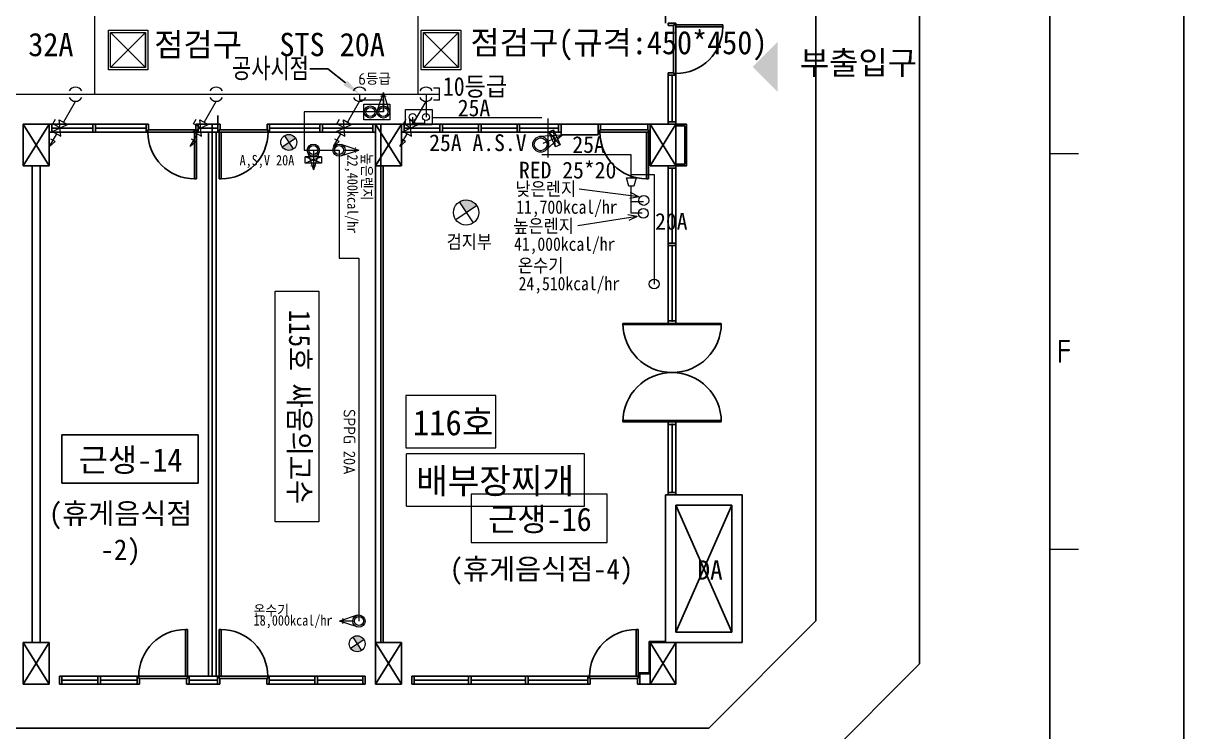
# Model space of a CAD drawing. Header units: millimetres. Extents: x 16332047 to 33387680, y -14835522 to -7015081.
# Drawn here: x 16651287 to 16671448, y -7672866 to -7660563 of the extents above; entities that cross this region are included whole.
import ezdxf
from ezdxf import colors
from ezdxf.entities.mleader import LeaderData, LeaderLine
from ezdxf.enums import TextEntityAlignment as Align
from ezdxf.math import Vec2, Vec3

# ---------------------------------------------------------------- set-up
doc = ezdxf.new("R2010")
doc.units = ezdxf.units.MM
doc.header["$LTSCALE"] = 300
doc.header["$MEASUREMENT"] = 0
for name, color, linetype in [('8', 8, 'CONTINUOUS'), ('A-HAT', 5, 'CONTINUOUS'), ('건물', 8, 'CONTINUOUS')]:
    doc.layers.add(name, color=color, linetype=linetype)
for name, color, linetype, lineweight in [('FRAME050', 3, 'CONTINUOUS', 13), ('기존관', 7, 'CONTINUOUS', 9), ('배관', 6, 'CONTINUOUS', 25)]:
    doc.layers.add(name, color=color, linetype=linetype, lineweight=lineweight)
doc.styles.add('ISOCP', font='isocp.shx', dxfattribs={"width": 1.1, "oblique": 30, "bigfont": 'whgtxt.shx'})
doc.styles.add('style1', font='isocp.shx', dxfattribs={"width": 0.8, "bigfont": 'whgtxt.shx'})
doc.styles.add('돋움체', font='')
doc.styles.get('돋움체').set_extended_font_data('DotumChe')

msp = doc.modelspace()

# ---------------------------------------------------------------- hatches: boundary and pattern name
at = {"layer": 'A-HAT', "lineweight": 20}
h = msp.add_hatch(color=6, dxfattribs=at)
h.dxf.hatch_style = 1
h.paths.add_polyline_path([(16655786, -7662709, 0.412784), (16655977, -7662746), (16655902, -7662632), (16655902, -7662632)])
h.paths.add_polyline_path([(16656015, -7662556, 0.410323), (16655826, -7662516), (16655902, -7662632), (16655902, -7662632)])
h = msp.add_hatch(color=6, dxfattribs=at)
h.dxf.hatch_style = 1
h.paths.add_polyline_path([(16656974, -7671416, 0.412784), (16657165, -7671453), (16657089, -7671338), (16657089, -7671338)])
h.paths.add_polyline_path([(16657203, -7671262, 0.410323), (16657013, -7671223), (16657089, -7671338), (16657089, -7671338)])
at = {"layer": '기존관'}
h = msp.add_hatch(dxfattribs=at)
h.set_pattern_fill('ANSI31', color=256, scale=0.1539)
h.set_pattern_definition([(45, (16661366.761046, -6555225.374783), (-0.01360296670308, 0.01360296670308), [])])
h.paths.add_polyline_path([(16658862, -7663665), (16658983, -7663849), (16659164, -7663728, 0.410323)])

# ---------------------------------------------------------------- linework, layer by layer
at = {"layer": '8'}
msp.add_lwpolyline([(16587448, -7685758), (16671448, -7685758), (16671448, -7626358), (16587448, -7626358)], close=True, dxfattribs=at)
at = {"layer": 'A-HAT', "color": 1}
msp.add_line((16669121, -7683431), (16669121, -7628484), dxfattribs=at)
at = {"layer": 'A-HAT', "color": 6, "lineweight": 20}
for p, q in [((16657442, -7662072), (16657543, -7661764)), ((16657645, -7662072), (16657543, -7661764)), ((16657543, -7662104), (16657543, -7661764)), ((16657130, -7661795), (16657130, -7661894)), ((16657130, -7661894), (16657543, -7661894)), ((16657543, -7661894), (16657543, -7662104)), ((16657543, -7662104), (16656169, -7662104)), ((16656169, -7662104), (16656169, -7662766)), ((16655786, -7662709), (16656015, -7662556)), ((16655826, -7662516), (16655977, -7662746)), ((16656169, -7662766), (16656774, -7662766)), ((16656327, -7662766), (16656327, -7663107)), ((16656774, -7662766), (16656774, -7664641)), ((16656806, -7662665), (16657115, -7662766)), ((16656806, -7662868), (16657115, -7662766)), ((16656852, -7662766), (16657115, -7662766)), ((16656469, -7662880), (16656185, -7662993)), ((16656469, -7662993), (16656185, -7662880)), ((16656469, -7662880), (16656185, -7662880)), ((16656185, -7662993), (16656185, -7662880)), ((16656226, -7662798), (16656327, -7663107)), ((16656429, -7662798), (16656327, -7663107)), ((16656469, -7662993), (16656185, -7662993)), ((16656774, -7664641), (16657119, -7664641)), ((16657119, -7664641), (16657119, -7670944)), ((16657087, -7670843), (16656779, -7670944)), ((16657087, -7671046), (16656779, -7670944)), ((16657041, -7670944), (16656779, -7670944)), ((16657013, -7671223), (16657165, -7671453)), ((16656974, -7671416), (16657203, -7671262))]:
    msp.add_line(p, q, dxfattribs=at)
at = {"layer": 'A-HAT', "color": 6, "lineweight": 20, "elevation": 0}
msp.add_lwpolyline([(16657657, -7662239), (16657204, -7662239), (16657204, -7661969), (16657657, -7661969)], close=True, dxfattribs=at)
at = {"layer": 'A-HAT', "color": 6, "lineweight": 20, "const_width": 14.2, "elevation": 0}
for points in [[(16657596, -7661829), (16657491, -7661829)], [(16657055, -7662818), (16657055, -7662714)], [(16656380, -7663042), (16656275, -7663042)], [(16656839, -7670892), (16656839, -7670996)]]:
    msp.add_lwpolyline(points, dxfattribs=at)
at = {"layer": 'A-HAT', "color": 6, "lineweight": 20}
msp.add_lwpolyline([(16656421, -7665217), (16656421, -7669218), (16655662, -7669218), (16655662, -7665217)], close=True, dxfattribs=at)
for centre, radius in [((16657317, -7662104), 106), ((16657317, -7662104), 78.1), ((16657543, -7662104), 106), ((16657543, -7662104), 78.1), ((16655900, -7662632), 138), ((16656327, -7662766), 106), ((16656327, -7662766), 78.1), ((16656774, -7662766), 106), ((16656774, -7662766), 78.1), ((16657119, -7670944), 106), ((16657119, -7670944), 78.1), ((16657088, -7671338), 138)]:
    msp.add_circle(centre, radius, dxfattribs=at)
at = {"layer": 'FRAME050'}
for p, q in [((16669121, -7662826), (16669617, -7662826)), ((16669121, -7669694), (16669617, -7669694))]:
    msp.add_line(p, q, dxfattribs=at)
at = {"layer": '건물'}
for p, q in [((16666859, -7671684), (16666859, -7652321)), ((16666860, -7652324), (16666859, -7671684)), ((16665059, -7670939), (16665059, -7653067)), ((16662447, -7660428), (16662447, -7660563)), ((16662492, -7660603), (16662492, -7660563)), ((16662492, -7660563), (16662609, -7660563)), ((16662609, -7660563), (16662627, -7660563)), ((16662627, -7660563), (16662627, -7660590)), ((16662532, -7660603), (16662492, -7660603)), ((16662586, -7660603), (16662532, -7660603)), ((16662532, -7660603), (16662532, -7660603)), ((16662627, -7660590), (16662586, -7660590)), ((16662586, -7660590), (16662586, -7660603)), ((16662586, -7660603), (16662586, -7661422)), ((16662627, -7661436), (16662627, -7660590)), ((16662627, -7660590), (16662627, -7660624)), ((16663439, -7660590), (16662627, -7660590)), ((16662627, -7660624), (16663439, -7660624)), ((16663439, -7660624), (16663439, -7660590)), ((16662532, -7661422), (16662492, -7661422)), ((16662492, -7661422), (16662492, -7661463)), ((16662492, -7662318), (16662492, -7661463)), ((16662492, -7661463), (16662627, -7661463)), ((16662492, -7661463), (16662609, -7661463)), ((16662586, -7661422), (16662532, -7661422)), ((16662532, -7661422), (16662532, -7661422)), ((16662559, -7662277), (16662559, -7661463)), ((16662586, -7661436), (16662586, -7661422)), ((16662627, -7661436), (16662586, -7661436)), ((16662609, -7661463), (16662627, -7661463)), ((16662627, -7661436), (16662627, -7661436)), ((16662627, -7661463), (16662627, -7661436)), ((16662627, -7661463), (16662627, -7662318)), ((16654666, -7662453), (16654666, -7662168)), ((16651287, -7662318), (16651737, -7663038)), ((16651287, -7663038), (16651737, -7662318)), ((16651287, -7663038), (16651287, -7662318)), ((16651287, -7662318), (16651737, -7662318)), ((16651737, -7662453), (16651737, -7662318)), ((16651737, -7662318), (16651782, -7662318)), ((16653424, -7662318), (16651737, -7662318)), ((16651737, -7662318), (16651737, -7663038)), ((16651782, -7662318), (16651782, -7662453)), ((16652495, -7662453), (16652495, -7662318)), ((16652495, -7662318), (16652540, -7662318)), ((16652540, -7662318), (16652540, -7662453)), ((16653465, -7662318), (16653424, -7662318)), ((16653424, -7662318), (16653424, -7662435)), ((16653465, -7662358), (16653465, -7662318)), ((16653465, -7662412), (16653465, -7662358)), ((16653465, -7662358), (16653465, -7662358)), ((16654284, -7662358), (16654284, -7662318)), ((16654284, -7662318), (16654324, -7662318)), ((16654284, -7662412), (16654284, -7662358)), ((16654284, -7662358), (16654284, -7662358)), ((16654666, -7662318), (16654324, -7662318)), ((16654324, -7662318), (16654324, -7662435)), ((16654572, -7662318), (16654572, -7671903)), ((16654707, -7662318), (16654666, -7662318)), ((16654666, -7662318), (16654666, -7662435)), ((16654707, -7662358), (16654707, -7662318)), ((16654707, -7662412), (16654707, -7662358)), ((16654707, -7662358), (16654707, -7662358)), ((16655526, -7662358), (16655526, -7662318)), ((16655526, -7662318), (16655566, -7662318)), ((16655526, -7662412), (16655526, -7662358)), ((16655526, -7662358), (16655526, -7662358)), ((16657407, -7662318), (16655566, -7662318)), ((16655566, -7662318), (16655566, -7662435)), ((16656442, -7662453), (16656442, -7662318)), ((16656442, -7662318), (16656487, -7662318)), ((16656487, -7662318), (16656487, -7662453)), ((16657362, -7662453), (16657362, -7662318)), ((16657362, -7662318), (16657407, -7662318)), ((16657407, -7662318), (16657407, -7662453)), ((16657407, -7662318), (16657857, -7663038)), ((16657407, -7663038), (16657857, -7662318)), ((16657407, -7663038), (16657407, -7662318)), ((16657407, -7662318), (16657857, -7662318)), ((16657497, -7662318), (16657497, -7671300)), ((16660633, -7662318), (16657857, -7662318)), ((16657857, -7662318), (16657857, -7663038)), ((16657902, -7662318), (16657902, -7662453)), ((16658525, -7662453), (16658525, -7662318)), ((16658525, -7662318), (16658570, -7662318)), ((16658570, -7662318), (16658570, -7662453)), ((16659196, -7662453), (16659196, -7662318)), ((16659196, -7662318), (16659241, -7662318)), ((16659241, -7662318), (16659241, -7662453)), ((16659866, -7662453), (16659866, -7662318)), ((16659866, -7662318), (16659911, -7662318)), ((16659911, -7662318), (16659911, -7662453)), ((16660588, -7662453), (16660588, -7662318)), ((16660588, -7662318), (16660633, -7662318)), ((16660633, -7662318), (16660633, -7662453)), ((16660633, -7662318), (16661277, -7662318)), ((16660633, -7662498), (16660633, -7662318)), ((16662177, -7662318), (16661277, -7662318)), ((16661277, -7662318), (16661277, -7662498)), ((16661317, -7662318), (16661277, -7662318)), ((16661277, -7662318), (16661277, -7662435)), ((16661317, -7662358), (16661317, -7662318)), ((16661317, -7662412), (16661317, -7662358)), ((16661317, -7662358), (16661317, -7662358)), ((16662136, -7662358), (16662136, -7662318)), ((16662136, -7662318), (16662177, -7662318)), ((16662136, -7662412), (16662136, -7662358)), ((16662136, -7662358), (16662136, -7662358)), ((16662177, -7662318), (16662627, -7663038)), ((16662177, -7663038), (16662627, -7662318)), ((16662177, -7663038), (16662177, -7662318)), ((16662177, -7662318), (16662627, -7662318)), ((16662177, -7662318), (16662177, -7662435)), ((16662627, -7662277), (16662492, -7662277)), ((16662492, -7662277), (16662492, -7662318)), ((16662492, -7662318), (16662627, -7662318)), ((16662627, -7662318), (16662627, -7662277)), ((16662627, -7663038), (16662627, -7662318)), ((16662627, -7662318), (16662807, -7662318)), ((16662627, -7662318), (16662627, -7663038)), ((16662627, -7662345), (16662780, -7662345)), ((16662780, -7662345), (16662780, -7663011)), ((16662807, -7662318), (16662807, -7663038)), ((16653424, -7662453), (16651737, -7662453)), ((16651782, -7662385), (16652495, -7662385)), ((16652540, -7662453), (16652495, -7662453)), ((16653424, -7662385), (16652540, -7662385)), ((16653424, -7662435), (16653424, -7662453)), ((16653424, -7662453), (16653451, -7662453)), ((16653451, -7662453), (16653451, -7662412)), ((16653451, -7662412), (16653465, -7662412)), ((16653451, -7662453), (16654297, -7662453)), ((16653451, -7662453), (16653451, -7662453)), ((16654284, -7662412), (16653465, -7662412)), ((16654297, -7662453), (16654263, -7662453)), ((16654263, -7662453), (16654263, -7663265)), ((16654297, -7662412), (16654284, -7662412)), ((16654297, -7662453), (16654297, -7662412)), ((16654297, -7663265), (16654297, -7662453)), ((16654324, -7662453), (16654297, -7662453)), ((16654324, -7662385), (16654666, -7662385)), ((16654324, -7662435), (16654324, -7662453)), ((16654666, -7662453), (16654324, -7662453)), ((16654504, -7662453), (16654504, -7671903)), ((16654639, -7662453), (16654639, -7671903)), ((16654666, -7662435), (16654666, -7662453)), ((16654666, -7662453), (16654693, -7662453)), ((16654693, -7662453), (16654693, -7662412)), ((16654693, -7662412), (16654707, -7662412)), ((16655539, -7662453), (16654693, -7662453)), ((16654693, -7662453), (16654728, -7662453)), ((16654693, -7663265), (16654693, -7662453)), ((16654707, -7662412), (16655526, -7662412)), ((16654728, -7662453), (16654728, -7663265)), ((16655539, -7662412), (16655526, -7662412)), ((16655539, -7662453), (16655539, -7662412)), ((16655539, -7662453), (16655539, -7662453)), ((16655566, -7662453), (16655539, -7662453)), ((16655566, -7662385), (16656442, -7662385)), ((16655566, -7662435), (16655566, -7662453)), ((16657362, -7662453), (16655566, -7662453)), ((16656487, -7662453), (16656442, -7662453)), ((16656487, -7662385), (16657362, -7662385)), ((16657407, -7662453), (16657362, -7662453)), ((16660633, -7662453), (16657857, -7662453)), ((16657902, -7662385), (16658527, -7662385)), ((16658570, -7662453), (16658525, -7662453)), ((16658568, -7662385), (16659198, -7662385)), ((16659241, -7662453), (16659196, -7662453)), ((16659238, -7662385), (16659866, -7662385)), ((16659911, -7662453), (16659866, -7662453)), ((16659911, -7662385), (16660588, -7662385)), ((16660633, -7662453), (16660588, -7662453)), ((16661277, -7662498), (16660633, -7662498)), ((16661277, -7662435), (16661277, -7662453)), ((16661277, -7662453), (16661304, -7662453)), ((16661304, -7662453), (16661304, -7662412)), ((16661304, -7662412), (16661317, -7662412)), ((16661304, -7662453), (16662150, -7662453)), ((16661304, -7662453), (16661304, -7662453)), ((16662136, -7662412), (16661317, -7662412)), ((16662150, -7662453), (16662116, -7662453)), ((16662116, -7662453), (16662116, -7663265)), ((16662150, -7662412), (16662136, -7662412)), ((16662150, -7662453), (16662150, -7662412)), ((16662150, -7663265), (16662150, -7662453)), ((16662177, -7662453), (16662150, -7662453)), ((16662177, -7662435), (16662177, -7662453)), ((16651737, -7663038), (16651287, -7663038)), ((16651444, -7663038), (16651444, -7671318)), ((16651579, -7663038), (16651579, -7671318)), ((16657407, -7663038), (16657407, -7671300)), ((16657407, -7663038), (16657407, -7671318)), ((16657857, -7663038), (16657407, -7663038)), ((16657542, -7663038), (16657542, -7671300)), ((16662627, -7663038), (16662177, -7663038)), ((16662492, -7663038), (16662627, -7663038)), ((16662492, -7663078), (16662492, -7663038)), ((16662492, -7663038), (16662492, -7665729)), ((16662627, -7663078), (16662492, -7663078)), ((16662559, -7663078), (16662559, -7664383)), ((16662780, -7663011), (16662627, -7663011)), ((16662807, -7663038), (16662627, -7663038)), ((16662627, -7663038), (16662627, -7663078)), ((16662627, -7663038), (16662627, -7665729)), ((16654263, -7663265), (16654297, -7663265)), ((16654728, -7663265), (16654693, -7663265)), ((16662116, -7663265), (16662150, -7663265)), ((16662492, -7664383), (16662627, -7664383)), ((16662492, -7664424), (16662492, -7664383)), ((16662627, -7664383), (16662627, -7664424)), ((16662627, -7664424), (16662492, -7664424)), ((16662559, -7664424), (16662559, -7665729)), ((16662559, -7665774), (16661704, -7665774)), ((16661704, -7665774), (16661704, -7665796)), ((16661704, -7665796), (16662559, -7665796)), ((16662551, -7665729), (16662492, -7665729)), ((16662492, -7665729), (16662492, -7665774)), ((16662492, -7665774), (16662627, -7665774)), ((16662551, -7665729), (16662553, -7665734)), ((16662553, -7665734), (16662566, -7665734)), ((16662559, -7665774), (16662559, -7665796)), ((16662559, -7665774), (16663414, -7665774)), ((16663414, -7665796), (16662559, -7665796)), ((16662567, -7665729), (16662566, -7665734)), ((16662567, -7665729), (16662627, -7665729)), ((16662627, -7665729), (16662627, -7665774)), ((16663414, -7665774), (16663414, -7665796)), ((16661704, -7667484), (16661704, -7667461)), ((16661704, -7667461), (16662559, -7667461)), ((16662559, -7667484), (16661704, -7667484)), ((16662492, -7667529), (16662492, -7667484)), ((16662492, -7667484), (16662627, -7667484)), ((16662551, -7667529), (16662492, -7667529)), ((16662492, -7667529), (16662492, -7668753)), ((16662551, -7667529), (16662553, -7667524)), ((16662553, -7667524), (16662566, -7667524)), ((16662554, -7667526), (16662565, -7667526)), ((16662554, -7667526), (16662565, -7667526)), ((16662559, -7667461), (16662559, -7667484)), ((16663414, -7667461), (16662559, -7667461)), ((16662559, -7667484), (16663414, -7667484)), ((16662559, -7668712), (16662559, -7667526)), ((16662567, -7667529), (16662566, -7667524)), ((16662567, -7667529), (16662627, -7667529)), ((16662627, -7667529), (16662627, -7667484)), ((16662627, -7667529), (16662627, -7668753)), ((16663414, -7667484), (16663414, -7667461)), ((16662447, -7671318), (16662447, -7668753)), ((16662447, -7668753), (16663779, -7668753)), ((16662627, -7668712), (16662492, -7668712)), ((16662492, -7668712), (16662492, -7668753)), ((16662492, -7668753), (16662627, -7668753)), ((16662627, -7668753), (16662627, -7668712)), ((16663779, -7668753), (16663779, -7671318)), ((16662627, -7668933), (16663599, -7671138)), ((16663599, -7668933), (16662627, -7671138)), ((16662627, -7668933), (16663599, -7668933)), ((16662627, -7671138), (16662627, -7668933)), ((16663599, -7668933), (16663599, -7671138)), ((16663195, -7672803), (16665059, -7670939)), ((16654106, -7671903), (16654106, -7671091)), ((16654106, -7671091), (16654140, -7671091)), ((16654140, -7671091), (16654140, -7671903)), ((16654723, -7671091), (16654689, -7671091)), ((16654689, -7671091), (16654689, -7671903)), ((16654723, -7671903), (16654723, -7671091)), ((16661936, -7671903), (16661936, -7671091)), ((16661936, -7671091), (16661970, -7671091)), ((16661970, -7671091), (16661970, -7671903)), ((16663599, -7671138), (16662627, -7671138)), ((16651287, -7671318), (16651737, -7672038)), ((16651287, -7672038), (16651737, -7671318)), ((16651287, -7672038), (16651287, -7671318)), ((16651287, -7671318), (16651737, -7671318)), ((16651737, -7671318), (16651737, -7672038)), ((16657407, -7671318), (16657857, -7672038)), ((16657407, -7672038), (16657857, -7671318)), ((16657407, -7672038), (16657407, -7671318)), ((16657407, -7671318), (16657857, -7671318)), ((16657857, -7671318), (16657857, -7672038)), ((16662159, -7671840), (16662159, -7671300)), ((16662159, -7671300), (16662447, -7671300)), ((16662159, -7671840), (16662159, -7671300)), ((16662159, -7671300), (16662447, -7671300)), ((16662177, -7671858), (16662177, -7671318)), ((16662177, -7671318), (16662447, -7671318)), ((16662177, -7671858), (16662177, -7671318)), ((16662177, -7671318), (16662447, -7671318)), ((16662177, -7671318), (16662627, -7672038)), ((16662177, -7672038), (16662627, -7671318)), ((16662177, -7672038), (16662177, -7671318)), ((16662177, -7671318), (16662627, -7671318)), ((16663779, -7671318), (16662447, -7671318)), ((16662627, -7671318), (16662627, -7672038)), ((16661979, -7671903), (16661979, -7671840)), ((16661979, -7671840), (16662159, -7671840)), ((16661979, -7671903), (16661979, -7671840)), ((16661979, -7671840), (16662159, -7671840)), ((16666859, -7671684), (16663041, -7675503)), ((16663041, -7675503), (16666859, -7671684)), ((16651737, -7672038), (16651287, -7672038)), ((16651917, -7671903), (16651957, -7671903)), ((16651917, -7672038), (16651917, -7671903)), ((16651917, -7671903), (16653267, -7671903)), ((16651957, -7672038), (16651917, -7672038)), ((16651917, -7672038), (16653267, -7672038)), ((16651957, -7671903), (16651957, -7672038)), ((16651957, -7671970), (16652587, -7671970)), ((16652630, -7671903), (16652585, -7671903)), ((16652585, -7671903), (16652585, -7672038)), ((16652585, -7672038), (16652630, -7672038)), ((16652628, -7671970), (16653267, -7671970)), ((16652630, -7672038), (16652630, -7671903)), ((16653267, -7671921), (16653267, -7671903)), ((16653267, -7671903), (16653294, -7671903)), ((16653267, -7672038), (16653267, -7671921)), ((16653307, -7672038), (16653267, -7672038)), ((16653294, -7671903), (16654140, -7671903)), ((16653294, -7671903), (16653294, -7671903)), ((16653294, -7671903), (16653294, -7671943)), ((16653294, -7671943), (16653307, -7671943)), ((16654126, -7671943), (16653307, -7671943)), ((16653307, -7671943), (16653307, -7671997)), ((16653307, -7671997), (16653307, -7671997)), ((16653307, -7671997), (16653307, -7672038)), ((16654140, -7671903), (16654106, -7671903)), ((16654140, -7671943), (16654126, -7671943)), ((16654126, -7671943), (16654126, -7671997)), ((16654126, -7671997), (16654126, -7671997)), ((16654126, -7671997), (16654126, -7672038)), ((16654126, -7672038), (16654702, -7672038)), ((16654126, -7672038), (16654167, -7672038)), ((16654167, -7671903), (16654140, -7671903)), ((16654140, -7671903), (16654140, -7671943)), ((16654167, -7671903), (16654662, -7671903)), ((16654167, -7671921), (16654167, -7671903)), ((16654167, -7672038), (16654167, -7671921)), ((16654167, -7671970), (16654662, -7671970)), ((16654662, -7671921), (16654662, -7671903)), ((16654662, -7671903), (16654689, -7671903)), ((16654662, -7672038), (16654662, -7671921)), ((16654702, -7672038), (16654662, -7672038)), ((16655535, -7671903), (16654689, -7671903)), ((16654689, -7671903), (16654723, -7671903)), ((16654689, -7671903), (16654689, -7671943)), ((16654689, -7671943), (16654702, -7671943)), ((16654702, -7671943), (16655521, -7671943)), ((16654702, -7671943), (16654702, -7671997)), ((16654702, -7671997), (16654702, -7671997)), ((16654702, -7671997), (16654702, -7672038)), ((16655535, -7671943), (16655521, -7671943)), ((16655521, -7671943), (16655521, -7671997)), ((16655521, -7671997), (16655521, -7671997)), ((16655521, -7671997), (16655521, -7672038)), ((16655521, -7672038), (16655562, -7672038)), ((16655535, -7671903), (16655535, -7671903)), ((16655562, -7671903), (16655535, -7671903)), ((16655535, -7671903), (16655535, -7671943)), ((16655562, -7671903), (16657186, -7671903)), ((16655562, -7671921), (16655562, -7671903)), ((16655562, -7672038), (16655562, -7671921)), ((16655562, -7671970), (16656354, -7671970)), ((16655562, -7672038), (16657186, -7672038)), ((16656397, -7671903), (16656352, -7671903)), ((16656352, -7671903), (16656352, -7672038)), ((16656352, -7672038), (16656397, -7672038)), ((16656394, -7671970), (16657186, -7671970)), ((16656397, -7672038), (16656397, -7671903)), ((16657227, -7671903), (16657186, -7671903)), ((16657186, -7671903), (16657186, -7672038)), ((16657186, -7672038), (16657227, -7672038)), ((16657227, -7672038), (16657227, -7671903)), ((16657857, -7672038), (16657407, -7672038)), ((16658037, -7671903), (16658077, -7671903)), ((16658037, -7672038), (16658037, -7671903)), ((16658077, -7672038), (16658037, -7672038)), ((16658077, -7671903), (16658077, -7672038)), ((16658077, -7671903), (16661097, -7671903)), ((16658077, -7671970), (16659025, -7671970)), ((16658077, -7672038), (16661097, -7672038)), ((16659070, -7671903), (16659025, -7671903)), ((16659025, -7671903), (16659025, -7672038)), ((16659025, -7672038), (16659070, -7672038)), ((16659070, -7672038), (16659070, -7671903)), ((16659070, -7671970), (16660015, -7671970)), ((16660060, -7671903), (16660015, -7671903)), ((16660015, -7671903), (16660015, -7672038)), ((16660015, -7672038), (16660060, -7672038)), ((16660060, -7672038), (16660060, -7671903)), ((16660060, -7671970), (16661097, -7671970)), ((16661097, -7671921), (16661097, -7671903)), ((16661097, -7671903), (16661124, -7671903)), ((16661097, -7672038), (16661097, -7671921)), ((16661137, -7672038), (16661097, -7672038)), ((16661124, -7671903), (16661970, -7671903)), ((16661124, -7671903), (16661124, -7671903)), ((16661124, -7671903), (16661124, -7671943)), ((16661124, -7671943), (16661137, -7671943)), ((16661956, -7671943), (16661137, -7671943)), ((16661137, -7671943), (16661137, -7671997)), ((16661137, -7671997), (16661137, -7671997)), ((16661137, -7671997), (16661137, -7672038)), ((16661970, -7671903), (16661936, -7671903)), ((16661970, -7671943), (16661956, -7671943)), ((16661956, -7671943), (16661956, -7671997)), ((16661956, -7671997), (16661956, -7671997)), ((16661956, -7671997), (16661956, -7672038)), ((16661956, -7672038), (16661997, -7672038)), ((16661997, -7671903), (16661970, -7671903)), ((16661970, -7671903), (16661970, -7671943)), ((16661997, -7671948), (16661997, -7671858)), ((16661997, -7671858), (16662177, -7671858)), ((16661997, -7671948), (16661997, -7671858)), ((16661997, -7671858), (16662177, -7671858)), ((16661997, -7672038), (16661997, -7671858)), ((16661997, -7671858), (16662177, -7671858)), ((16661997, -7672038), (16661997, -7671858)), ((16661997, -7671858), (16662177, -7671858)), ((16661997, -7671921), (16661997, -7671903)), ((16661997, -7672038), (16661997, -7671921)), ((16662177, -7672038), (16661997, -7672038)), ((16662177, -7672038), (16661997, -7672038)), ((16662177, -7671858), (16662177, -7672038)), ((16662177, -7671858), (16662177, -7672038)), ((16662627, -7672038), (16662177, -7672038)), ((16602123, -7672803), (16663195, -7672803))]:
    msp.add_line(p, q, dxfattribs=at)
msp.add_lwpolyline([(16651960, -7668552), (16654324, -7668552), (16654324, -7667712), (16651960, -7667712)], close=True, dxfattribs=at)
for centre, radius, start, end in [((16662627, -7660624), 812, 270, 0), ((16654263, -7662453), 812, 180, 270), ((16654728, -7662453), 812, 270, 0), ((16662116, -7662453), 812, 180, 270), ((16662559, -7665774), 855, 180, 270), ((16662559, -7665774), 855, 270, 0), ((16662559, -7667484), 855, 90, 180), ((16662559, -7667484), 855, 0, 90), ((16654106, -7671903), 812, 90, 180), ((16654723, -7671903), 812, 0, 90), ((16661936, -7671903), 812, 90, 180)]:
    msp.add_arc(centre, radius, start, end, dxfattribs=at)
msp.add_solid([(16664392, -7661752), (16664392, -7660887), (16663960, -7661319)], dxfattribs=at)
at = {"layer": '기존관'}
for p, q in [((16658145, -7659788), (16658145, -7661795)), ((16652528, -7660102), (16652528, -7661795)), ((16652766, -7661371), (16652766, -7660682)), ((16652766, -7660682), (16653454, -7660682)), ((16652806, -7660723), (16653414, -7660723)), ((16652806, -7661330), (16652806, -7660723)), ((16652806, -7660723), (16653414, -7661330)), ((16653414, -7660723), (16652806, -7661330)), ((16653414, -7660723), (16653414, -7661330)), ((16653414, -7661330), (16653414, -7660723)), ((16653454, -7660682), (16653454, -7661371)), ((16658200, -7661371), (16658200, -7660682)), ((16658200, -7660682), (16658889, -7660682)), ((16658241, -7660723), (16658848, -7660723)), ((16658241, -7661330), (16658241, -7660723)), ((16658241, -7660723), (16658848, -7661330)), ((16658848, -7660723), (16658241, -7661330)), ((16658848, -7660723), (16658848, -7661330)), ((16658848, -7661330), (16658848, -7660723)), ((16658889, -7660682), (16658889, -7661371)), ((16653454, -7661371), (16652766, -7661371)), ((16653414, -7661330), (16652806, -7661330)), ((16658889, -7661371), (16658200, -7661371)), ((16658848, -7661330), (16658241, -7661330)), ((16658520, -7661692), (16658417, -7661692)), ((16658520, -7661898), (16658520, -7661692)), ((16650750, -7661795), (16652384, -7661795)), ((16652195, -7661918), (16651985, -7662282)), ((16652384, -7661795), (16654450, -7661795)), ((16654639, -7661918), (16654429, -7662282)), ((16654450, -7661795), (16656563, -7661795)), ((16656563, -7661795), (16657260, -7661795)), ((16657130, -7661918), (16656920, -7662282)), ((16657260, -7661795), (16658520, -7661795)), ((16658285, -7661911), (16658075, -7662282)), ((16658285, -7661795), (16658285, -7662192)), ((16658520, -7661898), (16658417, -7661898)), ((16651797, -7662442), (16652056, -7662323)), ((16651802, -7662310), (16651848, -7662229)), ((16651927, -7662382), (16651802, -7662310)), ((16651940, -7662524), (16651914, -7662240)), ((16651914, -7662240), (16652056, -7662323)), ((16654241, -7662442), (16654500, -7662323)), ((16654246, -7662310), (16654292, -7662229)), ((16654371, -7662382), (16654246, -7662310)), ((16654384, -7662524), (16654357, -7662240)), ((16654357, -7662240), (16654500, -7662323)), ((16656732, -7662442), (16656991, -7662323)), ((16656737, -7662310), (16656783, -7662229)), ((16656862, -7662382), (16656737, -7662310)), ((16656875, -7662524), (16656849, -7662240)), ((16656849, -7662240), (16656991, -7662323)), ((16657857, -7662453), (16657857, -7662318)), ((16657857, -7662318), (16657902, -7662318)), ((16657887, -7662442), (16658146, -7662323)), ((16657891, -7662310), (16657938, -7662229)), ((16658016, -7662382), (16657891, -7662310)), ((16658030, -7662524), (16658003, -7662240)), ((16658003, -7662240), (16658146, -7662323)), ((16658053, -7662297), (16658053, -7662192)), ((16658053, -7662297), (16658266, -7662297)), ((16658266, -7662297), (16658266, -7662248)), ((16658390, -7662197), (16660294, -7662197)), ((16660399, -7662218), (16660399, -7662896)), ((16651782, -7662453), (16651737, -7662453)), ((16651741, -7662703), (16651869, -7662483)), ((16651841, -7662618), (16651767, -7662575)), ((16651797, -7662442), (16651940, -7662524)), ((16654185, -7662703), (16654312, -7662483)), ((16654284, -7662618), (16654211, -7662575)), ((16654241, -7662442), (16654384, -7662524)), ((16656676, -7662703), (16656804, -7662483)), ((16656776, -7662618), (16656702, -7662575)), ((16656732, -7662442), (16656875, -7662524)), ((16657831, -7662703), (16657958, -7662483)), ((16657902, -7662453), (16657857, -7662453)), ((16657930, -7662618), (16657857, -7662575)), ((16657887, -7662442), (16658030, -7662524)), ((16660649, -7662504), (16660256, -7662529)), ((16660321, -7662645), (16660649, -7662504)), ((16660649, -7662504), (16660361, -7662772)), ((16660612, -7662675), (16660418, -7662448)), ((16660531, -7662710), (16660499, -7662413)), ((16651741, -7662703), (16651841, -7662618)), ((16654185, -7662703), (16654284, -7662618)), ((16656676, -7662703), (16656776, -7662618)), ((16657831, -7662703), (16657930, -7662618)), ((16660294, -7662841), (16661845, -7662841)), ((16661845, -7662841), (16661845, -7663249)), ((16661768, -7663249), (16661934, -7663249)), ((16661806, -7663394), (16661768, -7663249)), ((16661845, -7663191), (16662250, -7663191)), ((16661934, -7663249), (16661894, -7663394)), ((16662250, -7663191), (16662250, -7665095)), ((16661981, -7663575), (16660947, -7663445)), ((16661894, -7663394), (16661806, -7663394)), ((16661981, -7663575), (16661823, -7663608)), ((16661981, -7663575), (16661836, -7663504)), ((16661845, -7663394), (16661845, -7663856)), ((16658800, -7663972), (16659164, -7663728)), ((16658862, -7663665), (16659103, -7664031)), ((16661845, -7663660), (16662065, -7663660)), ((16661950, -7663916), (16660921, -7664082)), ((16661950, -7663916), (16661792, -7663888)), ((16661950, -7663916), (16661808, -7663991)), ((16661845, -7663856), (16662042, -7663856)), ((16657932, -7667029), (16657932, -7667936)), ((16659500, -7667029), (16657932, -7667029)), ((16659500, -7667936), (16659500, -7667029)), ((16657932, -7667936), (16659500, -7667936)), ((16661038, -7668042), (16657945, -7668042)), ((16657945, -7668949), (16657945, -7668042)), ((16661038, -7668949), (16661038, -7668042)), ((16657945, -7668949), (16661038, -7668949))]:
    msp.add_line(p, q, dxfattribs=at)
at = {"layer": '기존관', "lineweight": 9}
msp.add_line((16656469, -7662880), (16656469, -7662993), dxfattribs=at)
at = {"layer": '기존관', "elevation": 0}
for points in [[(16657930, -7662059), (16658390, -7662059), (16658390, -7662325), (16657930, -7662325)], [(16660499, -7662413), (16660612, -7662675), (16660531, -7662710), (16660418, -7662448)]]:
    msp.add_lwpolyline(points, close=True, dxfattribs=at)
at = {"layer": '기존관'}
msp.add_lwpolyline([(16659070, -7669582), (16661430, -7669582), (16661430, -7668742), (16659070, -7668742)], close=True, dxfattribs=at)
for centre, radius in [((16658053, -7662192), 59.2), ((16658285, -7662192), 59.2), ((16660276, -7662665), 137), ((16660276, -7662665), 112), ((16662068, -7663640), 85.6), ((16658981, -7663849), 219), ((16662060, -7663864), 85.6), ((16662248, -7665091), 85.6)]:
    msp.add_circle(centre, radius, dxfattribs=at)
for centre, start, end in [((16652195, -7661795), 28.3041, 151.6959), ((16654639, -7661795), 28.3041, 151.6959), ((16657130, -7661795), 28.3041, 151.6959), ((16658285, -7661795), 28.3041, 151.6959), ((16652195, -7661795), 208.4369, 331.5631), ((16654639, -7661795), 208.4369, 331.5631), ((16657130, -7661795), 208.4369, 331.5631), ((16658285, -7661795), 208.4369, 331.5631)]:
    msp.add_arc(centre, 123, start, end, dxfattribs=at)

# ---------------------------------------------------------------- texts
at = {"layer": 'A-HAT', "color": 6, "lineweight": 20, "style": 'ISOCP'}
msp.add_text('6등급', height=204.5, dxfattribs=at).set_placement((16657108, -7661633))
at = {"layer": 'A-HAT', "color": 6, "lineweight": 20, "style": '돋움체', "width": 0.9}
for s, height, p in [('A,S,V 20A', 181.4, (16655046, -7663032)), ('온수기', 181.4, (16655289, -7670848, 0)), ('18,000kcal/hr', 181.44, (16655289, -7671022, 0))]:
    msp.add_text(s, height=height, dxfattribs=at).set_placement(p)
for s, height, p in [('22,400kcal/hr', 181.44, (16656918, -7662842, 0)), ('높은렌지', 181.4, (16657167, -7662819, 0))]:
    msp.add_text(s, height=height, rotation=270, dxfattribs=at).set_placement(p)
msp.add_text('115호 싸움의고수', height=370.4, rotation=270, dxfattribs=at).set_placement((16655905, -7667225), align=Align.CENTER)
at = {"layer": 'A-HAT', "color": 6, "lineweight": 20, "style": 'ISOCP'}
msp.add_text('SPPG 20A', height=204.5, rotation=270, dxfattribs=at).set_placement((16656851, -7667265))
at = {"layer": 'FRAME050', "style": 'ISOCP'}
msp.add_text('F', height=397, dxfattribs=at).set_placement((16669369, -7666260), align=Align.MIDDLE)
at = {"layer": '건물', "style": '돋움체'}
for s, height, p in [('부출입구', 405, (16665796, -7661451)), ('근생-14', 405, (16653152, -7668349)), ('(휴게음식점', 360, (16652979, -7669255)), ('-2)', 360, (16652979, -7669884)), ('(휴게음식점-4)', 360, (16660290, -7670219)), ('DA', 337.5, (16663219, -7670225))]:
    msp.add_text(s, height=height, dxfattribs=at).set_placement(p, align=Align.CENTER)
at = {"layer": '기존관', "style": '돋움체'}
for s, p in [('STS 32A', (16650328, -7661135, 0)), ('점검구', (16653563, -7661135, 0)), ('STS 20A', (16655738, -7661135, 0)), ('점검구(규격:450*450)', (16659057, -7661102, 0))]:
    msp.add_text(s, height=405, rotation=0, dxfattribs=at).set_placement(p)
at = {"layer": '기존관', "style": '돋움체', "width": 0.9}
for s, height, p in [('10등급', 325.8, (16658577, -7661823, 0)), ('낮은렌지', 232.7, (16659839, -7663556, 0)), ('11,700kcal/hr', 232.7, (16659852, -7663871, 0)), ('높은렌지', 232.7, (16659800, -7664199, 0)), ('검지부', 232.7, (16658642, -7664475, 0)), ('41,000kcal/hr', 232.7, (16659814, -7664514, 0)), ('온수기', 232.7, (16659881, -7664885, 0)), ('24,510kcal/hr', 232.7, (16659894, -7665200, 0))]:
    msp.add_text(s, height=height, dxfattribs=at).set_placement(p)
at = {"layer": '기존관', "style": '돋움체'}
for s, p in [('25A', (16658836, -7662179, 0)), ('25A A.S.V', (16658339, -7662783, 0)), ('25A', (16660827, -7662815, 0)), ('RED 25*20', (16659899, -7663259, 0)), ('20A', (16662264, -7664150, 0))]:
    msp.add_text(s, height=290.9, dxfattribs=at).set_placement(p)
for s, height, p in [('116호 ', 437.4, (16658898, -7667718)), ('배부장찌개', 437.4, (16659485, -7668730)), ('근생-16', 405, (16660262, -7669379))]:
    msp.add_text(s, height=height, dxfattribs=at).set_placement(p, align=Align.CENTER)

# ---------------------------------------------------------------- leaders
at = {"layer": '배관'}
ml = msp.add_multileader_mtext('Standard', dxfattribs=at)
ml.set_content('공사시점', color=3, style='style1')
ml.set_leader_properties(color=1)
ml.build(insert=Vec2(0, 0))
ml.multileader.update_dxf_attribs({"dogleg_length": 2, "arrow_head_size": 315, "scale": 100})
ctx = ml.context
ctx.base_point, ctx.scale, ctx.char_height, ctx.arrow_head_size, ctx.landing_gap_size, ctx.plane_origin = Vec3(16654724, -7661357), 100, 394.3, 315, 14.2, Vec3(16654703, -7659220)
ctx.text_align_type = 2
notes = []
notes.append((ctx, [(0, (1, 1, 0), (16656579, -7661357), (-1, 0), 315, [(0, [(16657130, -7661795)], 0, [])])]))
ctx.mtext.insert, ctx.mtext.alignment, ctx.mtext.line_spacing_factor, ctx.mtext.flow_direction = Vec3(16656249, -7661160), 3, 0.8, 5
for ctx, leaders in notes:
    for number, flags, end, landing, length, lines in leaders:
        leader = LeaderData()
        leader.index, (leader.has_last_leader_line, leader.has_dogleg_vector, leader.attachment_direction) = number, flags
        leader.last_leader_point, leader.dogleg_vector, leader.dogleg_length = Vec3(end), Vec3(landing), length
        for number, points, colour, breaks in lines:
            line = LeaderLine()
            line.index, line.vertices, line.color, line.breaks = number, Vec3.list(points), colors.encode_raw_color(colour), breaks
            leader.lines.append(line)
        ctx.leaders.append(leader)

doc.saveas('drawing.dxf')
